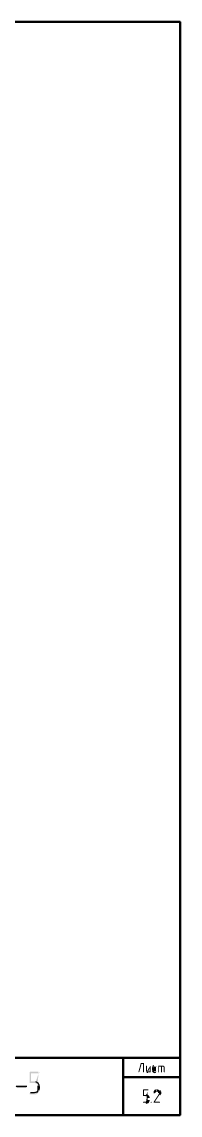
# Model space of a CAD drawing. Header units: millimetres. Extents: x -211 to 10565, y -2293 to 2244.
# Drawn here: x 4902.7 to 4944.3, y -25.8 to 261.1 of the extents above; entities that cross this region are included whole.
import ezdxf

# ---------------------------------------------------------------- set-up
doc = ezdxf.new("R2010")
doc.units = ezdxf.units.MM
doc.layers.add('PDF _Геометрия', color=7, linetype='Continuous')
doc.layers.add('PDF _Сплошная заливка', color=7, linetype='Continuous')

msp = doc.modelspace()

# ---------------------------------------------------------------- hatches: boundary and pattern name
at = {"layer": 'PDF _Сплошная заливка', "transparency": 33554559}
for points in [[(4934.67, -12.06), (4934.02, -12.06), (4933.93, -12.14), (4933.32, -14.39), (4933.32, -14.45), (4933.34, -14.49), (4933.36, -14.51), (4933.44, -14.53), (4933.51, -14.51), (4933.51, -14.49), (4933.55, -14.45), (4934.14, -12.31), (4934.54, -12.31), (4934.8, -12.18), (4934.78, -12.12), (4934.73, -12.08)], [(4934.8, -12.18), (4934.54, -12.31), (4934.54, -14.45), (4934.61, -14.51), (4934.67, -14.53), (4934.69, -14.53), (4934.76, -14.51), (4934.78, -14.47), (4934.8, -14.41)], [(4935.43, -12.8), (4935.39, -12.8), (4935.33, -12.84), (4935.33, -12.86), (4935.31, -12.93), (4935.31, -14.15), (4935.33, -14.22), (4935.37, -14.28), (4935.39, -14.34), (4935.79, -14.28), (4935.77, -14.28), (4935.69, -14.26), (4935.62, -14.22), (4935.58, -14.17), (4935.54, -14.05), (4935.54, -12.88), (4935.52, -12.84), (4935.5, -12.82)], [(4939.73, -12.8), (4938.61, -12.8), (4938.54, -12.82), (4938.5, -12.86), (4938.5, -14.45), (4938.52, -14.49), (4938.54, -14.51), (4938.63, -14.53), (4938.65, -14.53), (4938.71, -14.51), (4938.73, -14.47), (4938.73, -13.05), (4939.73, -13.05), (4940.13, -12.99), (4940.09, -12.95), (4940.05, -12.93), (4940, -12.88), (4939.94, -12.84), (4939.81, -12.8)], [(4939.47, -13.05), (4939.24, -13.05), (4939.24, -14.45), (4939.28, -14.49), (4939.28, -14.51), (4939.37, -14.53), (4939.39, -14.53), (4939.45, -14.51), (4939.47, -14.47), (4939.47, -14.41)], [(4940.13, -12.99), (4939.73, -13.05), (4939.79, -13.05), (4939.86, -13.07), (4939.92, -13.12), (4939.94, -13.16), (4939.96, -13.22), (4939.98, -13.31), (4939.98, -14.45), (4940.02, -14.49), (4940.02, -14.51), (4940.11, -14.53), (4940.13, -14.53), (4940.19, -14.51), (4940.22, -14.47), (4940.24, -14.41), (4940.24, -13.31), (4940.22, -13.26), (4940.22, -13.18), (4940.17, -13.05)], [(4903.93, -18.43), (4901.34, -18.43), (4901.2, -18.36), (4901.13, -18.22), (4901.2, -18.09), (4901.32, -18), (4903.93, -18), (4904.05, -18.07), (4904.14, -18.22), (4904.07, -18.36)], [(4936.66, -22.26), (4936.75, -22.3), (4936.79, -22.38), (4936.75, -22.47), (4936.66, -22.51), (4936.55, -22.47), (4936.53, -22.38), (4936.55, -22.3), (4936.64, -22.26)]]:
    msp.add_hatch(color=256, dxfattribs=at).paths.add_polyline_path(points)
h = msp.add_hatch(color=256, dxfattribs=at)
h.paths.add_polyline_path([(4936.41, -12.8), (4936.39, -12.8), (4936.32, -12.84), (4936.3, -12.86), (4936.28, -12.93), (4936.28, -14.28), (4935.79, -14.28), (4935.39, -14.34), (4935.45, -14.39), (4935.48, -14.41)], flags=0)
h.paths.add_polyline_path([(4935.79, -14.53), (4936.43, -14.53), (4936.49, -14.51), (4936.53, -14.47), (4936.53, -12.88), (4936.47, -12.82)], flags=0)
h = msp.add_hatch(color=256, dxfattribs=at)
h.paths.add_polyline_path([(4937.89, -12.8), (4937.46, -12.8), (4937.4, -12.82)], flags=0)
h.paths.add_polyline_path([(4937.02, -14.05), (4937.02, -14.15)], flags=0)
h.paths.add_polyline_path([(4937.89, -14.53), (4937.91, -14.53), (4937.97, -14.49), (4937.99, -14.47), (4937.99, -14.39), (4937.97, -14.32), (4937.95, -14.3), (4937.89, -14.28), (4937.49, -14.28), (4937.4, -14.26), (4937.34, -14.22), (4937.3, -14.17), (4937.25, -14.05), (4937.25, -13.26), (4937.27, -13.2), (4937.3, -13.18), (4937.34, -13.12), (4937.38, -13.09), (4937.44, -13.05), (4937.91, -13.05), (4937.97, -13.01), (4937.99, -12.99), (4937.99, -12.9), (4937.97, -12.84), (4937.95, -12.82)], flags=0)
h = msp.add_hatch(color=256, dxfattribs=at)
h.paths.add_polyline_path([(4907.1, -14.36), (4904.92, -14.36), (4904.79, -14.43), (4904.75, -14.58), (4904.75, -17.18), (4904.81, -17.33), (4904.96, -17.37), (4906.21, -17.37), (4906.51, -17.5), (4906.65, -17.6), (4906.74, -17.73), (4906.82, -17.88), (4906.89, -18.05)], flags=0)
h.paths.add_polyline_path([(4904.96, -19.93), (4904.94, -19.93), (4904.81, -20.01), (4904.75, -20.14), (4904.81, -20.29), (4904.96, -20.35), (4906.21, -20.35), (4906.36, -20.31), (4906.53, -20.27), (4906.82, -20.1), (4906.95, -19.97), (4907.06, -19.84), (4907.14, -19.72), (4907.23, -19.57), (4907.27, -19.4), (4907.31, -19.25)], flags=0)
h.paths.add_polyline_path([(4906.38, -16.99), (4906.21, -16.95), (4906.04, -16.92), (4905.17, -16.92), (4905.17, -14.79), (4907.12, -14.79), (4907.27, -14.72), (4907.33, -14.58), (4907.25, -14.43)], flags=0)
h = msp.add_hatch(color=256, dxfattribs=at)
h.paths.add_polyline_path([(4935.88, -19.02), (4934.63, -19.02), (4934.54, -19.06), (4934.52, -19.15), (4934.52, -20.67), (4934.57, -20.75), (4934.65, -20.78), (4935.37, -20.78), (4935.45, -20.8), (4935.62, -20.92), (4935.69, -20.99), (4935.73, -21.07), (4935.75, -21.16), (4935.77, -21.26), (4935.77, -21.77), (4935.75, -21.86), (4935.73, -21.96), (4935.69, -22.05), (4935.62, -22.11), (4935.54, -22.17), (4935.37, -22.26), (4934.63, -22.26), (4934.54, -22.3), (4934.52, -22.38), (4934.54, -22.47), (4934.65, -22.51), (4935.26, -22.51)], flags=0)
h.paths.add_polyline_path([(4936, -21.86), (4936, -21.26)], flags=0)
h.paths.add_polyline_path([(4935.37, -20.52), (4934.78, -20.52), (4934.78, -19.27), (4935.9, -19.27), (4935.98, -19.23), (4936, -19.15), (4935.96, -19.06)], flags=0)
h = msp.add_hatch(color=256, dxfattribs=at)
h.paths.add_polyline_path([(4938.73, -19.27), (4938.12, -19.27), (4938.16, -19.27), (4938.27, -19.29)], flags=0)
h.paths.add_polyline_path([(4938.78, -19.89), (4938.78, -19.97), (4938.76, -20.06), (4938.71, -20.16), (4938.65, -20.25), (4937.3, -22.32), (4937.27, -22.38), (4937.32, -22.47), (4937.4, -22.51), (4938.88, -22.51), (4938.97, -22.47), (4939.01, -22.38), (4938.97, -22.3), (4938.88, -22.26), (4937.63, -22.26), (4938.86, -20.39)], flags=0)
h.paths.add_polyline_path([(4938.88, -19.42), (4938.82, -19.34)], flags=0)
h = msp.add_hatch(color=256, dxfattribs=at)
h.paths.add_polyline_path([(4938.1, -19.02), (4938.01, -19.02), (4937.91, -19.04), (4937.82, -19.06), (4937.74, -19.1), (4937.65, -19.17), (4937.59, -19.21), (4937.46, -19.34), (4937.4, -19.42), (4937.36, -19.51), (4937.32, -19.61), (4937.32, -19.65), (4937.36, -19.74)], flags=0)
h.paths.add_polyline_path([(4938.01, -19.29), (4938.12, -19.27), (4938.73, -19.27), (4938.56, -19.15), (4938.4, -19.06), (4938.29, -19.04), (4938.21, -19.02)], flags=0)

# ---------------------------------------------------------------- linework, layer by layer
at = {"layer": 'PDF _Геометрия', "lineweight": 50}
msp.add_lwpolyline([(4549.19, -25.77), (4549.19, 261.14), (4944.26, 261.14), (4944.26, -25.77)], close=True, dxfattribs=at)
for points in [[(4944.26, -25.77), (4759.31, -25.77), (4759.31, -10.77), (4944.26, -10.77), (4944.26, -25.77), (4944.26, -10.77)], [(4929.28, -10.77), (4929.28, -25.77)], [(4929.28, -15.78), (4944.26, -15.78)]]:
    msp.add_lwpolyline(points, dxfattribs=at)
at = {"layer": 'PDF _Геометрия', "lineweight": 25}
for points in [[(4937.4, -12.82), (4936.8, -12.97), (4937.1, -13.59), (4937.02, -14.05)], [(4937.02, -14.15), (4937.16, -14.55), (4937.5, -14.58), (4937.89, -14.53)], [(4907.31, -19.25), (4907.4, -18.3), (4907.45, -17.31), (4906.38, -16.99)], [(4935.48, -14.41), (4935.57, -14.48), (4935.67, -14.55), (4935.79, -14.53)], [(4906.89, -18.05), (4907.01, -19.82), (4906.76, -20.05), (4904.96, -19.93)]]:
    msp.add_open_spline(points, degree=3, dxfattribs=at)
at = {"layer": 'PDF _Геометрия', "lineweight": 50}
for points in [[(4937.36, -19.74), (4937.63, -19.94), (4937.49, -19.37), (4938.01, -19.29)], [(4938.27, -19.29), (4938.52, -19.35), (4938.79, -19.62), (4938.78, -19.89)], [(4938.86, -20.39), (4939.08, -20.06), (4939.1, -19.77), (4938.88, -19.42)], [(4935.26, -22.51), (4935.62, -22.52), (4935.98, -22.22), (4936, -21.86)], [(4936, -21.26), (4936.03, -20.9), (4935.72, -20.58), (4935.37, -20.52)]]:
    msp.add_open_spline(points, degree=3, dxfattribs=at)

doc.saveas('drawing.dxf')
